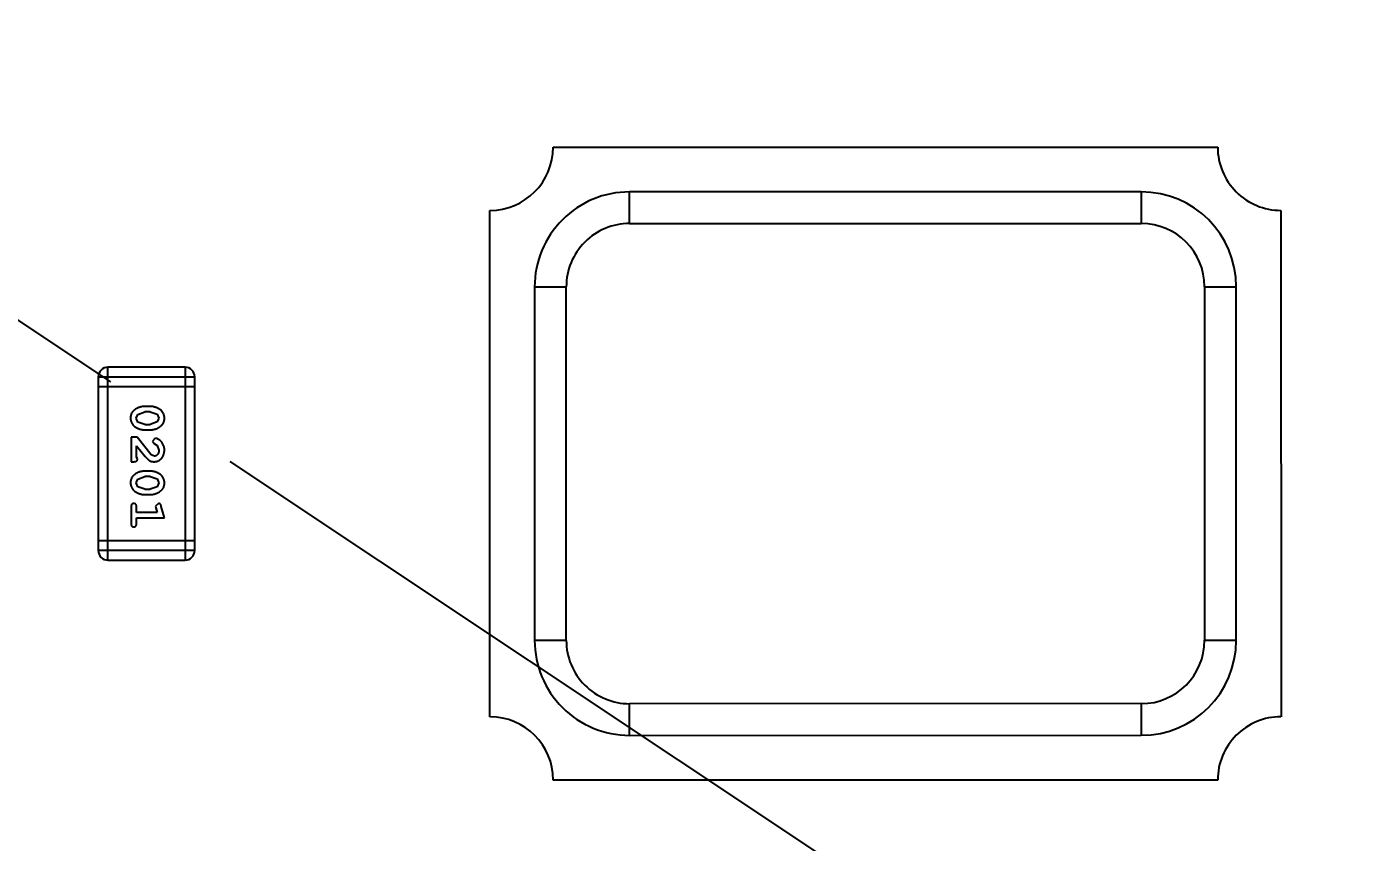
# Model space of a CAD drawing. Header units: millimetres. Extents: x -49 to 153, y -182 to -55.
# Drawn here: x 108.39 to 112.574, y -118.474 to -115.895 of the extents above; entities that cross this region are included whole.
import ezdxf

# ---------------------------------------------------------------- set-up
doc = ezdxf.new("R2010")
doc.units = ezdxf.units.MM
doc.header["$LTSCALE"] = 1.21
doc.header["$MEASUREMENT"] = 0
doc.header["$PDMODE"] = 3
doc.header["$PDSIZE"] = 0.3125
doc.linetypes.add('CENTER', pattern=[0.6, 0.375, -0.075, 0.075, -0.075])
doc.layers.get('0').update_dxf_attribs({"linetype": 'CONTINUOUS'})
doc.layers.get('DEFPOINTS').update_dxf_attribs({"linetype": 'CONTINUOUS'})
doc.layers.add('Dim', color=3, linetype='CONTINUOUS', lineweight=25)
doc.styles.get("Standard").update_dxf_attribs({"font": 'txt', "width": 0.8})
doc.dimstyles.get("Standard").update_dxf_attribs({"dimtxt": 0.15625, "dimasz": 0.1875, "dimexe": 0.125, "dimexo": 0.0625, "dimgap": 0.09, "dimtad": 0, "dimtih": 1, "dimtoh": 1, "dimzin": 4, "dimdsep": 46, "dimtxsty": 'Standard', "dimblk": '_FILLED', "dimblk1": '_FILLED', "dimblk2": '_FILLED', "dimcen": 0.09, "dimazin": 1, "dimtp": 0.01, "dimtm": 0.01, "dimtfac": 1, "dimtofl": 0, "dimtmove": 0, "dimatfit": 3, "dimldrblk": '_FILLED', "dimfxl": 1, "dimtolj": 1, "dimtzin": 4, "dimarcsym": 0})

# ---------------------------------------------------------------- blocks, each defined once
blk = doc.blocks.new('_FILLED')
at = {"color": 0, "linetype": 'ByBlock'}
blk.add_solid([(0, 0), (-1, 0.1667), (-1, -0.1667)], dxfattribs=at)
blk = doc.blocks.new('*D70')
at = {"layer": 'DEFPOINTS', "color": 0}
for p in [(123.0081, -106.0744), (91.696, -126.5744), (95.7094, -126.5744)]:
    blk.add_point(p, dxfattribs=at)
at = {"layer": 'Dim', "color": 0, "lineweight": -2}
for p, q in [((122.9456, -106.0744), (91.571, -106.0744)), ((91.696, -107.5744), (91.696, -114.0344)), ((91.696, -125.0744), (91.696, -118.6144)), ((95.6469, -126.5744), (91.571, -126.5744))]:
    blk.add_line(p, q, dxfattribs=at)
at = {"layer": 'Dim', "color": 0, "lineweight": -2, "xscale": 1.5, "yscale": 1.5, "zscale": 1.5}
for p, rotation in [((91.696, -106.0744), 90), ((91.696, -126.5744), 270)]:
    blk.add_blockref('_FILLED', p, dxfattribs=dict(at, rotation=rotation))
at = {"layer": 'Dim', "color": 0, "insert": (91.696, -116.3244), "char_height": 1.5, "attachment_point": 5, "rotation": 90, "line_spacing_factor": 1.5}
blk.add_mtext('\\A1;20.50', dxfattribs=at)
blk = doc.blocks.new('*D79')
at = {"layer": 'DEFPOINTS', "color": 0}
for p in [(103.9882, -113.9099), (95.9455, -118.3888), (95.7094, -126.5744), (123.0081, -126.5744), (150.6978, -126.5744)]:
    blk.add_point(p, dxfattribs=at)
at = {"layer": 'Dim', "color": 0, "lineweight": -2}
for p, q in [((103.9361, -113.8752), (99.3703, -110.835)), ((95.6469, -126.5744), (94.6096, -126.5744))]:
    blk.add_line(p, q, dxfattribs=at)
for start, end in [(149.38213, 160.15016), (166.19189, 176.95991)]:
    blk.add_arc((123.0081, -126.5744), 28.2735, start, end, dxfattribs=at)
at = {"layer": 'Dim', "color": 0, "lineweight": -2, "xscale": 1.5, "yscale": 1.5, "zscale": 1.5}
for p, rotation in [((99.4744, -110.9043), 57.86208909579157), ((94.7346, -126.5744), 268.4799565881056)]:
    blk.add_blockref('_FILLED', p, dxfattribs=dict(at, rotation=rotation))
at = {"layer": 'Dim', "color": 0, "insert": (95.9455, -118.3888), "char_height": 1.5, "attachment_point": 5, "rotation": 73.171}
blk.add_mtext('\\A1;34%%d', dxfattribs=at)
blk = doc.blocks.new('*D87')
at = {"layer": 'DEFPOINTS', "color": 0}
for p in [(123.0049, -103.5621), (83.9714, -149.5868), (123.0049, -149.5868)]:
    blk.add_point(p, dxfattribs=at)
at = {"layer": 'Dim', "color": 0, "lineweight": -2}
for p, q in [((122.9424, -103.5621), (83.8464, -103.5621)), ((83.9714, -105.0621), (83.9714, -124.1844)), ((83.9714, -148.0868), (83.9714, -128.9644)), ((122.9424, -149.5868), (83.8464, -149.5868))]:
    blk.add_line(p, q, dxfattribs=at)
at = {"layer": 'Dim', "color": 0, "lineweight": -2, "xscale": 1.5, "yscale": 1.5, "zscale": 1.5}
for p, rotation in [((83.9714, -103.5621), 90), ((83.9714, -149.5868), 270)]:
    blk.add_blockref('_FILLED', p, dxfattribs=dict(at, rotation=rotation))
at = {"layer": 'Dim', "color": 0, "insert": (83.9714, -126.5744), "char_height": 1.5, "attachment_point": 5, "rotation": 90, "line_spacing_factor": 1.5}
blk.add_mtext('\\A1;%%C46.0', dxfattribs=at)

msp = doc.modelspace()

# ---------------------------------------------------------------- linework, layer by layer
at = {"color": 4, "linetype": 'CENTER', "ltscale": 5}
msp.add_line((123.0081, -126.5744), (103.9882, -113.9099), dxfattribs=at)
at = {"color": 6, "linetype": 'Continuous'}
for p, q in [((110.054, -116.2764), (112.154, -116.2762)), ((111.9125, -116.4177), (110.2954, -116.4178)), ((110.2954, -116.5178), (110.2954, -116.4178)), ((111.9125, -116.4177), (111.9126, -116.5177)), ((109.8541, -118.0764), (109.854, -116.4764)), ((112.354, -116.4762), (112.3541, -118.0762)), ((110.2954, -116.5178), (111.9126, -116.5177)), ((109.9954, -116.7178), (109.9955, -117.835)), ((109.9954, -116.7178), (110.0954, -116.7178)), ((110.0955, -117.835), (110.0954, -116.7178)), ((112.1126, -116.7177), (112.2126, -116.7176)), ((112.1126, -116.7177), (112.1127, -117.8348)), ((112.2127, -117.8348), (112.2126, -116.7176)), ((108.647, -117.5814), (108.647, -116.9718)), ((108.8908, -116.9718), (108.647, -116.9718)), ((108.8908, -116.9718), (108.8909, -117.5814)), ((108.6165, -117.0023), (108.6165, -117.551)), ((108.6165, -117.0023), (108.9213, -117.0023)), ((108.9213, -117.5509), (108.9213, -117.0023)), ((108.6165, -117.0328), (108.9213, -117.0328)), ((108.7411, -117.1207), (108.7634, -117.113)), ((108.7809, -117.0957), (108.7632, -117.0957)), ((108.7806, -117.113), (108.7634, -117.113)), ((108.7806, -117.113), (108.8024, -117.1203)), ((108.7359, -117.1328), (108.7411, -117.1207)), ((108.7417, -117.1451), (108.7359, -117.1328)), ((108.7634, -117.1524), (108.7417, -117.1451)), ((108.7634, -117.1524), (108.7806, -117.1524)), ((108.8029, -117.1448), (108.7806, -117.1524)), ((108.8024, -117.1203), (108.8082, -117.1326)), ((108.8082, -117.1326), (108.8029, -117.1448)), ((108.7201, -117.1933), (108.7201, -117.2703)), ((108.739, -117.1933), (108.7201, -117.1933)), ((108.784, -117.2483), (108.739, -117.1933)), ((108.7632, -117.1697), (108.7809, -117.1697)), ((108.7962, -117.1964), (108.7878, -117.2052)), ((108.7374, -117.2562), (108.7374, -117.22)), ((108.7374, -117.22), (108.7645, -117.2536)), ((108.7878, -117.2052), (108.7943, -117.2137)), ((108.7943, -117.2137), (108.8029, -117.2187)), ((108.8029, -117.2187), (108.8082, -117.2335)), ((108.7201, -117.2703), (108.728, -117.2703)), ((108.7406, -117.2617), (108.7374, -117.2562)), ((108.7937, -117.253), (108.784, -117.2483)), ((108.7412, -117.3252), (108.7635, -117.3175)), ((108.7809, -117.3002), (108.7632, -117.3002)), ((108.7807, -117.3175), (108.7635, -117.3175)), ((108.7807, -117.3175), (108.8024, -117.3248)), ((108.7359, -117.3373), (108.7412, -117.3252)), ((108.7417, -117.3496), (108.7359, -117.3373)), ((108.7635, -117.3569), (108.7417, -117.3496)), ((108.7635, -117.3569), (108.7807, -117.3569)), ((108.803, -117.3493), (108.7807, -117.3569)), ((108.8024, -117.3248), (108.8082, -117.3371)), ((108.8082, -117.3371), (108.803, -117.3493)), ((108.7632, -117.3742), (108.7809, -117.3742)), ((108.8065, -117.4025), (108.7972, -117.4104)), ((108.7202, -117.4135), (108.7202, -117.4654)), ((108.7375, -117.4308), (108.7375, -117.4135)), ((108.8024, -117.4308), (108.7375, -117.4308)), ((108.7375, -117.4654), (108.7375, -117.4481)), ((108.7375, -117.4481), (108.8256, -117.4481)), ((108.7972, -117.4104), (108.7983, -117.4158)), ((108.7983, -117.4158), (108.8024, -117.4308)), ((108.8256, -117.4481), (108.8157, -117.4115)), ((108.9213, -117.5205), (108.6165, -117.5205)), ((108.9213, -117.5509), (108.6165, -117.551)), ((108.647, -117.5814), (108.8909, -117.5814)), ((110.0955, -117.835), (109.9955, -117.835)), ((112.2127, -117.8348), (112.1127, -117.8348)), ((111.9127, -118.0348), (110.2955, -118.035)), ((110.2955, -118.135), (110.2955, -118.035)), ((111.9127, -118.0348), (111.9127, -118.1348)), ((110.2955, -118.135), (111.9127, -118.1348)), ((112.1541, -118.2762), (110.0541, -118.2764))]:
    msp.add_line(p, q, dxfattribs=at)
at = {"color": 7, "linetype": 'Continuous'}
msp.add_arc((123.0081, -126.5744), 24.48, 100.97933, 79.01595, dxfattribs=at)
at = {"color": 6, "linetype": 'Continuous'}
for centre, radius, start, end in [((109.854, -116.2764), 0.2, 270.0045, 0.0045), ((112.354, -116.2762), 0.2, 180.0045, 270.0045), ((110.2954, -116.7178), 0.3, 90.0045, 180.0045), ((111.9126, -116.7177), 0.3, 0.0045, 90.0045), ((110.2954, -116.7178), 0.2, 90.0045, 180.0045), ((111.9126, -116.7177), 0.2, 0.0045, 90.0045), ((108.647, -117.0023), 0.0305, 90.0045, 180.0045), ((108.8908, -117.0023), 0.0305, 0.0045, 90.0045), ((108.647, -117.551), 0.0305, 180.0045, 270.0045), ((108.8909, -117.5509), 0.0305, 270.0045, 0.0045), ((110.2955, -117.835), 0.3, 180.0045, 270.0045), ((110.2955, -117.835), 0.2, 180.0045, 270.0045), ((111.9127, -117.8348), 0.3, 270.0045, 0.0045), ((111.9127, -117.8348), 0.2, 270.0045, 0.0045), ((109.8541, -118.2764), 0.2, 0.0045, 90.0045), ((112.3541, -118.2762), 0.2, 90.0045, 180.0045)]:
    msp.add_arc(centre, radius, start, end, dxfattribs=at)
for points, knots in [([(108.7632, -117.0957), (108.7621, -117.0957), (108.76, -117.0958), (108.7568, -117.0961), (108.7537, -117.0966), (108.7506, -117.0973), (108.7475, -117.0981), (108.7445, -117.0993), (108.7416, -117.1005), (108.7387, -117.102), (108.736, -117.1036), (108.7334, -117.1052), (108.7311, -117.1069), (108.729, -117.1085), (108.7271, -117.1102), (108.7255, -117.1119), (108.724, -117.1136), (108.7224, -117.116), (108.7208, -117.1192), (108.7195, -117.1234), (108.7187, -117.1279), (108.7186, -117.1311), (108.7186, -117.1328)], [0, 0, 0, 0, 0.049886, 0.09882, 0.148132, 0.19689, 0.246038, 0.295176, 0.345305, 0.395692, 0.445312, 0.491875, 0.535813, 0.577009, 0.616081, 0.652689, 0.687585, 0.720206, 0.785062, 0.85223, 0.923759, 1, 1, 1, 1]), ([(108.8255, -117.1325), (108.8255, -117.1311), (108.8254, -117.1283), (108.8247, -117.1242), (108.8236, -117.1203), (108.822, -117.1168), (108.8199, -117.1135), (108.8174, -117.1104), (108.8145, -117.1076), (108.8111, -117.1052), (108.8075, -117.103), (108.8038, -117.101), (108.8001, -117.0994), (108.7963, -117.0981), (108.7925, -117.097), (108.7887, -117.0963), (108.7848, -117.0958), (108.7822, -117.0957), (108.7809, -117.0957)], [0, 0, 0, 0, 0.06692, 0.130834, 0.19258, 0.252759, 0.312631, 0.373411, 0.436359, 0.501894, 0.568244, 0.632472, 0.69556, 0.757163, 0.818592, 0.878885, 0.939235, 1, 1, 1, 1]), ([(108.7186, -117.1328), (108.7186, -117.1342), (108.7187, -117.137), (108.7194, -117.1411), (108.7205, -117.145), (108.7221, -117.1485), (108.7241, -117.1519), (108.7266, -117.1549), (108.7296, -117.1577), (108.733, -117.1602), (108.7366, -117.1623), (108.7402, -117.1643), (108.744, -117.166), (108.7477, -117.1673), (108.7515, -117.1683), (108.7554, -117.1691), (108.7593, -117.1696), (108.7619, -117.1696), (108.7632, -117.1697)], [0, 0, 0, 0, 0.067217, 0.131051, 0.19272, 0.252824, 0.312745, 0.373449, 0.436041, 0.501494, 0.567761, 0.632087, 0.695096, 0.757109, 0.817993, 0.878657, 0.939311, 1, 1, 1, 1]), ([(108.7809, -117.1697), (108.782, -117.1696), (108.7841, -117.1696), (108.7873, -117.1693), (108.7905, -117.1688), (108.7936, -117.1681), (108.7966, -117.1672), (108.7996, -117.1661), (108.8026, -117.1648), (108.8055, -117.1633), (108.8082, -117.1617), (108.8108, -117.16), (108.8131, -117.1584), (108.8152, -117.1567), (108.817, -117.155), (108.8187, -117.1533), (108.8201, -117.1516), (108.8217, -117.1492), (108.8233, -117.146), (108.8246, -117.1418), (108.8254, -117.1373), (108.8255, -117.1341), (108.8255, -117.1325)], [0, 0, 0, 0, 0.049855, 0.099516, 0.148482, 0.19758, 0.246804, 0.296268, 0.346517, 0.397047, 0.446826, 0.49336, 0.537801, 0.579207, 0.617974, 0.654833, 0.689171, 0.722088, 0.786392, 0.853518, 0.924186, 1, 1, 1, 1]), ([(108.8255, -117.2337), (108.8255, -117.232), (108.8254, -117.2286), (108.8245, -117.2237), (108.8231, -117.2189), (108.8211, -117.2144), (108.8187, -117.2103), (108.8158, -117.2066), (108.8125, -117.2035), (108.809, -117.201), (108.8054, -117.199), (108.8021, -117.1975), (108.7991, -117.1966), (108.7971, -117.1965), (108.7962, -117.1964)], [0, 0, 0, 0, 0.098286, 0.193983, 0.289056, 0.384352, 0.477435, 0.566197, 0.652355, 0.737986, 0.818188, 0.887401, 0.94802, 1, 1, 1, 1]), ([(108.7928, -117.2703), (108.7939, -117.2703), (108.7961, -117.2702), (108.7993, -117.2698), (108.8024, -117.2689), (108.8054, -117.2678), (108.8083, -117.2663), (108.811, -117.2646), (108.8136, -117.2625), (108.816, -117.2601), (108.8182, -117.2574), (108.8202, -117.2546), (108.8219, -117.2515), (108.8232, -117.2483), (108.8242, -117.2449), (108.825, -117.2413), (108.8255, -117.2375), (108.8255, -117.235), (108.8255, -117.2337)], [0, 0, 0, 0, 0.060981, 0.120256, 0.178148, 0.236115, 0.293993, 0.352864, 0.413358, 0.476056, 0.539296, 0.602396, 0.665116, 0.728325, 0.792919, 0.859317, 0.928302, 1, 1, 1, 1]), ([(108.8082, -117.2335), (108.8082, -117.2349), (108.8081, -117.2376), (108.8073, -117.2415), (108.8059, -117.2448), (108.804, -117.2477), (108.8017, -117.25), (108.7992, -117.2518), (108.7965, -117.2528), (108.7946, -117.253), (108.7937, -117.253)], [0, 0, 0, 0, 0.156344, 0.299348, 0.4327, 0.561, 0.682299, 0.791883, 0.89611, 1, 1, 1, 1]), ([(108.728, -117.2703), (108.7291, -117.2703), (108.731, -117.2703), (108.7338, -117.2698), (108.736, -117.2692), (108.7377, -117.2681), (108.739, -117.2668), (108.7399, -117.2653), (108.7405, -117.2635), (108.7406, -117.2623), (108.7406, -117.2617)], [0, 0, 0, 0, 0.1844, 0.34094, 0.473574, 0.586824, 0.690029, 0.789175, 0.890445, 1, 1, 1, 1]), ([(108.7645, -117.2536), (108.7653, -117.2545), (108.7667, -117.2561), (108.769, -117.2585), (108.7711, -117.2606), (108.7731, -117.2625), (108.7749, -117.2641), (108.7767, -117.2655), (108.7783, -117.2666), (108.7804, -117.2677), (108.7829, -117.2688), (108.7861, -117.2697), (108.7894, -117.2702), (108.7916, -117.2703), (108.7928, -117.2703)], [0, 0, 0, 0, 0.103002, 0.197728, 0.285279, 0.365235, 0.437224, 0.502446, 0.560545, 0.611446, 0.707576, 0.80349, 0.900532, 1, 1, 1, 1]), ([(108.7632, -117.3002), (108.7621, -117.3002), (108.76, -117.3003), (108.7568, -117.3006), (108.7537, -117.3011), (108.7506, -117.3018), (108.7475, -117.3026), (108.7445, -117.3038), (108.7416, -117.305), (108.7387, -117.3065), (108.736, -117.3081), (108.7334, -117.3097), (108.7311, -117.3114), (108.729, -117.313), (108.7271, -117.3147), (108.7255, -117.3164), (108.7241, -117.3181), (108.7225, -117.3205), (108.7209, -117.3237), (108.7195, -117.3279), (108.7187, -117.3324), (108.7186, -117.3356), (108.7186, -117.3373)], [0, 0, 0, 0, 0.049886, 0.09882, 0.148132, 0.19689, 0.246038, 0.295176, 0.345305, 0.395692, 0.445312, 0.491875, 0.535813, 0.577009, 0.616081, 0.652689, 0.687585, 0.720206, 0.785062, 0.85223, 0.923759, 1, 1, 1, 1]), ([(108.8255, -117.337), (108.8255, -117.3356), (108.8254, -117.3328), (108.8247, -117.3287), (108.8236, -117.3249), (108.822, -117.3213), (108.8199, -117.318), (108.8174, -117.3149), (108.8145, -117.3121), (108.8111, -117.3097), (108.8075, -117.3075), (108.8038, -117.3056), (108.8001, -117.3039), (108.7963, -117.3026), (108.7925, -117.3015), (108.7887, -117.3008), (108.7848, -117.3003), (108.7822, -117.3003), (108.7809, -117.3002)], [0, 0, 0, 0, 0.06692, 0.130834, 0.19258, 0.252759, 0.312631, 0.373411, 0.436359, 0.501894, 0.568244, 0.632472, 0.69556, 0.757163, 0.818592, 0.878885, 0.939235, 1, 1, 1, 1]), ([(108.7186, -117.3373), (108.7186, -117.3387), (108.7187, -117.3415), (108.7194, -117.3456), (108.7205, -117.3495), (108.7221, -117.353), (108.7241, -117.3564), (108.7267, -117.3594), (108.7296, -117.3622), (108.733, -117.3647), (108.7366, -117.3669), (108.7403, -117.3688), (108.744, -117.3705), (108.7477, -117.3718), (108.7515, -117.3729), (108.7554, -117.3736), (108.7593, -117.3741), (108.7619, -117.3741), (108.7632, -117.3742)], [0, 0, 0, 0, 0.067217, 0.131051, 0.19272, 0.252824, 0.312745, 0.373449, 0.436041, 0.501494, 0.567761, 0.632087, 0.695096, 0.757109, 0.817993, 0.878657, 0.939311, 1, 1, 1, 1]), ([(108.7809, -117.3742), (108.782, -117.3741), (108.7842, -117.3741), (108.7873, -117.3738), (108.7905, -117.3733), (108.7936, -117.3726), (108.7966, -117.3717), (108.7996, -117.3706), (108.8026, -117.3693), (108.8055, -117.3678), (108.8082, -117.3662), (108.8108, -117.3646), (108.8131, -117.3629), (108.8152, -117.3612), (108.8171, -117.3595), (108.8187, -117.3578), (108.8201, -117.3561), (108.8217, -117.3537), (108.8233, -117.3505), (108.8246, -117.3464), (108.8254, -117.3418), (108.8255, -117.3387), (108.8255, -117.337)], [0, 0, 0, 0, 0.049855, 0.099516, 0.148482, 0.19758, 0.246804, 0.296268, 0.346517, 0.397047, 0.446826, 0.49336, 0.537801, 0.579207, 0.617974, 0.654833, 0.689171, 0.722088, 0.786392, 0.853518, 0.924186, 1, 1, 1, 1]), ([(108.7288, -117.4025), (108.7282, -117.4025), (108.727, -117.4026), (108.7253, -117.4031), (108.7238, -117.4039), (108.7225, -117.4051), (108.7214, -117.4066), (108.7207, -117.4086), (108.7202, -117.4109), (108.7202, -117.4126), (108.7202, -117.4135)], [0, 0, 0, 0, 0.115051, 0.223278, 0.329269, 0.437893, 0.554681, 0.682591, 0.83103, 1, 1, 1, 1]), ([(108.7375, -117.4135), (108.7374, -117.4126), (108.7374, -117.4109), (108.7369, -117.4086), (108.7362, -117.4066), (108.7351, -117.4051), (108.7338, -117.4039), (108.7323, -117.4031), (108.7306, -117.4026), (108.7294, -117.4025), (108.7288, -117.4025)], [0, 0, 0, 0, 0.169102, 0.317658, 0.446239, 0.563118, 0.671828, 0.776546, 0.884858, 1, 1, 1, 1]), ([(108.8157, -117.4115), (108.8154, -117.4107), (108.8149, -117.4091), (108.8141, -117.407), (108.8132, -117.4054), (108.8122, -117.4042), (108.811, -117.4034), (108.8096, -117.4029), (108.8081, -117.4025), (108.8071, -117.4025), (108.8065, -117.4025)], [0, 0, 0, 0, 0.187321, 0.344927, 0.475328, 0.579604, 0.674244, 0.773631, 0.882025, 1, 1, 1, 1]), ([(108.7202, -117.4654), (108.7202, -117.4663), (108.7202, -117.468), (108.7207, -117.4703), (108.7214, -117.4723), (108.7225, -117.4738), (108.7238, -117.475), (108.7253, -117.4758), (108.727, -117.4763), (108.7282, -117.4764), (108.7288, -117.4764)], [0, 0, 0, 0, 0.169012, 0.317488, 0.445429, 0.560977, 0.67065, 0.776666, 0.88492, 1, 1, 1, 1]), ([(108.7288, -117.4764), (108.7294, -117.4764), (108.7306, -117.4763), (108.7323, -117.4758), (108.7338, -117.475), (108.7351, -117.4738), (108.7362, -117.4723), (108.7369, -117.4703), (108.7374, -117.468), (108.7374, -117.4663), (108.7375, -117.4654)], [0, 0, 0, 0, 0.11517, 0.223509, 0.328254, 0.438012, 0.553651, 0.682263, 0.830856, 1, 1, 1, 1])]:
    msp.add_open_spline(points, degree=3, knots=knots, dxfattribs=at)

# ---------------------------------------------------------------- dimensions: what is measured, and where the dimension line sits
at = {"layer": 'Dim'}
dim = msp.add_linear_dim(base=(83.9714, -149.5868), p1=(123.0049, -103.5621), p2=(123.0049, -149.5868), angle=90, text='%%C<>', dimstyle='Standard', override={"dimtxt": 1.5, "dimasz": 1.5, "dimtih": 0, "dimtoh": 0, "dimdec": 1, "dimzin": 0, "dimpost": '<>', "dimcen": 0.198, "dimadec": 0, "dimazin": 0, "dimtp": 0, "dimtm": 0, "dimtdec": 4, "dimtzin": 0, "dimarcsym": 1}, dxfattribs=at)
dim.commit()
dim.dimension.update_dxf_attribs({"geometry": '*D87', "text_midpoint": (83.9714, -126.5744)})
dim = msp.add_linear_dim(base=(91.696, -126.5744), p1=(123.0081, -106.0744), p2=(95.7094, -126.5744), angle=90, dimstyle='Standard', override={"dimtxt": 1.5, "dimasz": 1.5, "dimtih": 0, "dimtoh": 0, "dimzin": 0, "dimcen": 0.198, "dimadec": 0, "dimazin": 0, "dimtp": 0, "dimtm": 0, "dimtdec": 4, "dimtzin": 0, "dimarcsym": 1}, dxfattribs=at)
dim.commit()
dim.dimension.update_dxf_attribs({"geometry": '*D70', "text_midpoint": (91.696, -116.3244)})
dim = msp.add_angular_dim_2l(base=(95.9455, -118.3888), line1=((123.0081, -126.5744), (103.9882, -113.9099)), line2=((95.7094, -126.5744), (150.6978, -126.5744)), dimstyle='Standard', override={"dimtxt": 1.5, "dimasz": 1.5, "dimtih": 0, "dimtoh": 0, "dimzin": 0, "dimcen": 0.198, "dimadec": 0, "dimazin": 0, "dimtp": 0, "dimtm": 0, "dimtdec": 4, "dimtzin": 0, "dimarcsym": 1}, dxfattribs=at)
dim.commit()
dim.dimension.update_dxf_attribs({"geometry": '*D79', "text_midpoint": (95.9455, -118.3888)})

doc.saveas('drawing.dxf')
